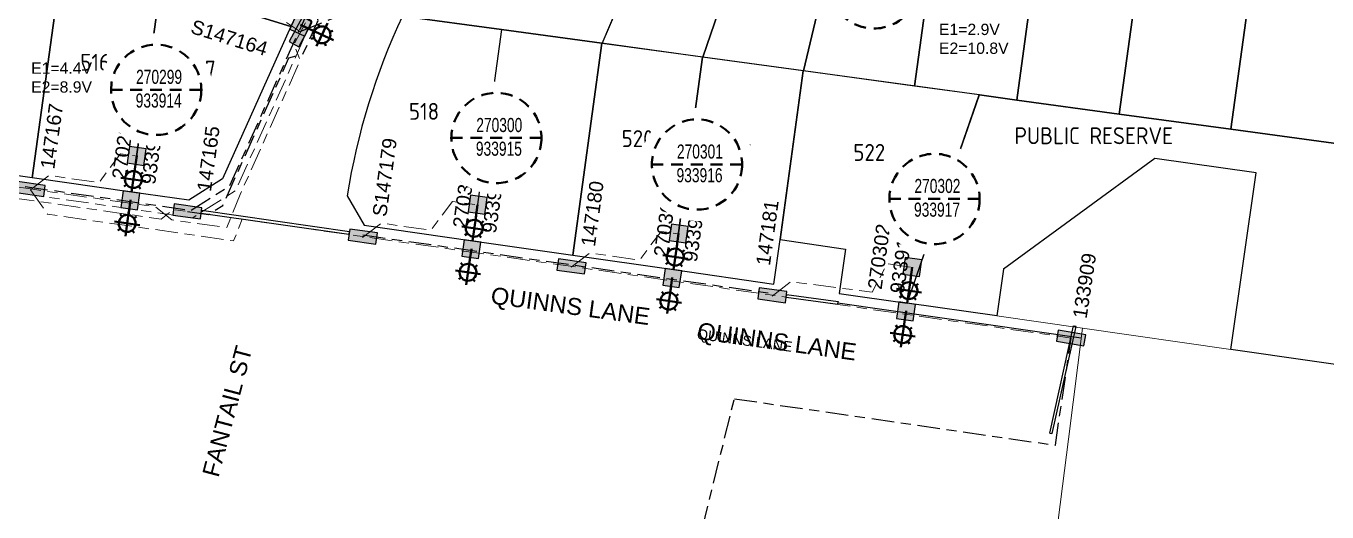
# Model space of a CAD drawing. Header units: metres. Extents: x 281818 to 283900, y 6133059 to 6135046.
# Drawn here: x 282135.1 to 282365.8, y 6134278.4 to 6134364.5 of the extents above; entities that cross this region are included whole.
import ezdxf
from ezdxf.enums import TextEntityAlignment as Align

# ---------------------------------------------------------------- set-up
doc = ezdxf.new("R2010")
doc.units = ezdxf.units.M
doc.linetypes.add('Cable Exist UG', pattern=[8.2, 4, -1.2, 1.8, -1.2])
doc.linetypes.add('Dash', pattern=[5, 3, -2])
doc.layers.get('0').update_dxf_attribs({"color": 6})
for name, color, linetype in [('_User Stage 5 Columns', 255, 'Continuous'), ('_User Stage 5 HV', 255, 'Continuous'), ('_User Stage 5 Lanterns', 255, 'Continuous'), ('_User Stage 5 LV', 255, 'Continuous'), ('_User Stage 5 Pillars', 7, 'Continuous'), ('_User Stage 5 Site Plan', 255, 'Continuous'), ('_User Stage 5 Trench', 255, 'Continuous'), ('_User Stage 6 Site Plan', 7, 'Continuous'), ('_User Stage 7 LV', 255, 'Continuous'), ('_User Stage 7 Site Plan', 7, 'Continuous'), ('_User VD', 7, 'Continuous'), ('Duct_SP_EXT', 7, 'Continuous'), ('Mains_LV_EXT', 7, 'Continuous'), ('Notes', 7, 'Continuous'), ('Notes_LV_MISC', 7, 'Continuous'), ('Notes_SP_MISC', 7, 'Continuous'), ('SupportsUG_SP_LV_EXT', 7, 'Continuous')]:
    doc.layers.add(name, color=color, linetype=linetype)
doc.layers.add('Cadastre Land Parcels_SP_EXT', color=9, linetype='Continuous', lineweight=5)
doc.layers.add('Cadastre Roads_SP_EXT', color=9, linetype='Continuous', lineweight=5)
doc.styles.add('COLUMN_LABEL', font='arial.ttf')
doc.styles.add('iecARIAL', font='arial.ttf', dxfattribs={"height": 2})
doc.styles.add('LotNum', font='isocp.shx', dxfattribs={"height": 1.8})
doc.styles.add('POLE_LABEL', font='arial.ttf')
doc.styles.get("Standard").update_dxf_attribs({"font": 'arial.ttf'})
doc.linetypes.add('Cable New UG', pattern='A,7,-0.25,["x",Standard,S=2,R=0,X=0.2,Y=-0.8],-2.1', length=9.35)

# ---------------------------------------------------------------- blocks, each defined once
blk = doc.blocks.new('PILLAR_EXT')
blk.add_hatch(color=256).paths.add_polyline_path([(-2.475, 0.99), (-2.475, -0.99), (2.475, -0.99), (2.475, 0.99)])
blk.add_lwpolyline([(-2.475, -0.99), (2.475, -0.99), (2.475, 0.99), (-2.475, 0.99)], close=True)
at = {"style": 'iecARIAL', "flags": 8}
blk.add_attdef('ASSET_NUM', (1.5, 3.5), '', height=2.5, dxfattribs=at)
for tag, p, flags in [('OWNED_BY', (0, -0.2), 9), ('STATE', (0, -0.4), 9), ('SUPPORT_TYPE', (0, -0.6), 9), ('STREETNAME', (0, -1.8), 9), ('SUBURB', (0, -2), 1), ('USAGE', (0, -0.8), 9), ('LEGEND', (0, -1), 9), ('LOCATION', (0, -1.2), 9), ('NOTES', (0, -1.4), 9), ('PARENT', (0, -1.6), 9)]:
    blk.add_attdef(tag, p, '', height=0.2, dxfattribs=dict(flags=flags))
blk = doc.blocks.new('*U127')
blk.add_hatch(color=256).paths.add_polyline_path([(-2.475, 3), (-2.475, 1.02), (2.475, 1.02), (2.475, 3)])
blk.add_lwpolyline([(-2.475, 1.02), (2.475, 1.02), (2.475, 3), (-2.475, 3)], close=True)
at = {"style": 'iecARIAL', "flags": 8}
blk.add_attdef('ASSET_NUM', (1.5, 3.5), '', height=2.5, dxfattribs=at)
for tag, p, flags in [('OWNED_BY', (0, -0.2), 9), ('STATE', (0, -0.4), 9), ('SUPPORT_TYPE', (0, -0.6), 9), ('STREETNAME', (0, -1.8), 9), ('SUBURB', (0, -2), 1), ('USAGE', (0, -0.8), 9), ('LEGEND', (0, -1), 9), ('LOCATION', (0, -1.2), 9), ('NOTES', (0, -1.4), 9), ('PARENT', (0, -1.6), 9)]:
    blk.add_attdef(tag, p, '', height=0.2, dxfattribs=dict(flags=flags))
blk = doc.blocks.new('COLUMN_EXT')
blk.add_hatch(color=256).paths.add_polyline_path([(-1.49, 1.48), (-1.49, -1.49), (1.48, -1.49), (1.48, 1.48)])
blk.add_lwpolyline([(-1.49, -1.49), (1.48, -1.49), (1.48, 1.48), (-1.49, 1.48)], close=True)
for tag, height, style, flags, p in [('ASSET_NUM', 2.5, 'COLUMN_LABEL', 8, (2, 2)), ('STRUCTURE_PLANT_NUMBER', 0.2, 'POLE_LABEL', 9, (1.81, 0.03)), ('STREET_CODE', 0.2, 'COLUMN_LABEL', 9, (1.81, -0.2))]:
    blk.add_attdef(tag, text='', height=height, dxfattribs=dict(style=style, flags=flags)).set_placement(p, align=Align.MIDDLE_LEFT)
at = {"flags": 1}
blk.add_attdef('Z', (1.81, -2.35), '', height=0.2, dxfattribs=at)
at = {"flags": 9}
for tag, p in [('COLUMN_TYPE', (1.81, -0.4)), ('OWNED_BY', (1.81, -0.6)), ('STATE', (1.81, -0.8)), ('USAGE', (1.81, -1)), ('STREETNAME', (1.81, -1.6)), ('SUBURB', (1.81, -1.8)), ('LEGEND', (1.81, -1.2)), ('LOCATION', (1.81, -1.4)), ('NOTES', (1.81, -2))]:
    blk.add_attdef(tag, text='', height=0.2, dxfattribs=at).set_placement(p, align=Align.MIDDLE_LEFT)
blk = doc.blocks.new('SL_LANTERN_EXT')
at = {"lineweight": 40}
for p, q in [((-1.46, 5.68), (-1.06, 5.28)), ((0, 1.97), (0, 6.47)), ((1.46, 5.68), (1.06, 5.28)), ((-2.25, 4.22), (2.25, 4.22)), ((-1.46, 2.76), (-1.06, 3.16)), ((0, 0), (0, 2.72)), ((1.46, 2.76), (1.06, 3.16))]:
    blk.add_line(p, q, dxfattribs=at)
blk.add_circle((0, 4.22), 1.5, dxfattribs=at)
at = {"style": 'iecARIAL', "flags": 8}
blk.add_attdef('ASSET_NUM', (1.5, 1.5), '', height=2.5, dxfattribs=at)
for tag, p, height, flags in [('OPERATING_VOLTAGE', (0.98, -1.65), 0.2, 9), ('ORIENTATION', (0.98, -1.85), 0.2, 9), ('OWNED_BY', (0.98, -2.05), 0.2, 9), ('STATE', (0.98, -2.25), 0.2, 9), ('CONSTRUCTED_VOLTAGE', (0.98, -0.65), 0.2, 9), ('CONTROL_TYPE', (0.98, -0.85), 0.2, 9), ('LANTERN_PURPOSE', (0.98, -1.05), 0.2, 9), ('LANTERN_TYPE', (0.98, -1.25), 0.2, 9), ('NO_PHASES', (0.98, -1.45), 0.2, 9), ('USAGE', (0.98, -2.45), 0.2, 9), ('LNUMBER', (2.18, -3.25), 2.5, 8), ('CEXIST', (0.98, -2.65), 0.2, 9), ('CNEW', (0.98, -2.85), 0.2, 9), ('CNUMBER', (0.98, -3.05), 0.2, 9), ('CREMOVE', (0.98, -3.25), 0.2, 9), ('CREPLACE', (0.98, -3.45), 0.2, 9), ('LKINGHEIGHT', (0.98, -3.65), 0.2, 9), ('LBRACKET', (0.98, -3.85), 0.2, 9), ('LBRACKETVOCAB', (0.98, -4.05), 0.2, 9), ('LCATEGORY', (0.98, -4.25), 0.2, 9), ('LCHARGE1', (0.98, -4.45), 0.2, 9), ('LCHARGE1PERCENT', (0.98, -4.65), 0.2, 9), ('LCHARGE2', (0.98, -4.85), 0.2, 9), ('LCHARGE2PERCENT', (0.98, -5.05), 0.2, 9), ('LCHARGE3', (0.98, -5.25), 0.2, 9), ('LCHARGE3PERCENT', (0.98, -5.45), 0.2, 9), ('LEXIST', (0.98, -5.65), 0.2, 9), ('LLAMP', (0.98, -5.85), 0.2, 9), ('LLAMPVOCAB', (0.98, -6.05), 0.2, 9), ('LMAST', (0.98, -6.25), 0.2, 9), ('LMASTVOCAB', (0.98, -6.45), 0.2, 9), ('LNEW', (0.98, -6.65), 0.2, 9), ('LANTNUMBER', (0.98, -6.85), 0.2, 9), ('STREETNAME', (0.98, -9.25), 0.2, 9), ('LOUTREACH', (0.98, -7.25), 0.2, 9), ('LOUTREACHVOCAB', (0.98, -7.45), 0.2, 9), ('LRATECODE', (0.98, -7.65), 0.2, 9), ('LREMOVE', (0.98, -7.85), 0.2, 9), ('LREPLACE', (0.98, -8.05), 0.2, 9), ('LTYPE', (0.98, -8.25), 0.2, 9), ('LTYPEVOCAB', (0.98, -8.45), 0.2, 9), ('LEGEND', (0.98, -8.65), 0.2, 9), ('LOCATION', (0.98, -8.85), 0.2, 9), ('NOTES', (0.98, -9.05), 0.2, 9), ('SUBURB', (0.98, -9.45), 0.2, 1)]:
    blk.add_attdef(tag, p, '', height=height, dxfattribs=dict(flags=flags))
blk = doc.blocks.new('SLANTERN_NUM_EXT')
blk.add_wipeout([(-0.31, 10), (-0.94, 9.96), (-1.57, 9.88), (-2.18, 9.76), (-2.79, 9.61), (-3.39, 9.41), (-3.97, 9.18), (-4.54, 8.91), (-5.09, 8.61), (-5.62, 8.27), (-6.13, 7.91), (-6.62, 7.5), (-7.07, 7.07), (-7.5, 6.62), (-7.91, 6.13), (-8.27, 5.62), (-8.61, 5.09), (-8.91, 4.54), (-9.18, 3.97), (-9.41, 3.39), (-9.61, 2.79), (-9.76, 2.18), (-9.88, 1.57), (-9.96, 0.94), (-10, 0.31), (-10, -0.31), (-9.96, -0.94), (-9.88, -1.57), (-9.76, -2.18), (-9.61, -2.79), (-9.41, -3.39), (-9.18, -3.97), (-8.91, -4.54), (-8.61, -5.09), (-8.27, -5.62), (-7.91, -6.13), (-7.5, -6.62), (-7.07, -7.07), (-6.62, -7.5), (-6.13, -7.91), (-5.62, -8.27), (-5.09, -8.61), (-4.54, -8.91), (-3.97, -9.18), (-3.39, -9.41), (-2.79, -9.61), (-2.18, -9.76), (-1.57, -9.88), (-0.94, -9.96), (-0.31, -10), (0.31, -10), (0.94, -9.96), (1.57, -9.88), (2.18, -9.76), (2.79, -9.61), (3.39, -9.41), (3.97, -9.18), (4.54, -8.91), (5.09, -8.61), (5.62, -8.27), (6.13, -7.91), (6.62, -7.5), (7.07, -7.07), (7.5, -6.62), (7.91, -6.13), (8.27, -5.62), (8.61, -5.09), (8.91, -4.54), (9.18, -3.97), (9.41, -3.39), (9.61, -2.79), (9.76, -2.18), (9.88, -1.57), (9.96, -0.94), (10, -0.31), (10, 0.31), (9.96, 0.94), (9.88, 1.57), (9.76, 2.18), (9.61, 2.79), (9.41, 3.39), (9.18, 3.97), (8.91, 4.54), (8.61, 5.09), (8.27, 5.62), (7.91, 6.13), (7.5, 6.62), (7.07, 7.07), (6.62, 7.5), (6.13, 7.91), (5.62, 8.27), (5.09, 8.61), (4.54, 8.91), (3.97, 9.18), (3.39, 9.41), (2.79, 9.61), (2.18, 9.76), (1.57, 9.88), (0.94, 9.96), (0.31, 10)])
at = {"linetype": 'Dash', "lineweight": 40, "ltscale": 0.7}
blk.add_line((8, 0), (-8, 0), dxfattribs=at)
blk.add_circle((0, 0), 8, dxfattribs=at)
at = {"lineweight": 40, "width": 0.7}
for tag, p in [('SNUMBER', (0.51, 1.05)), ('CNUMBER', (0.44, -3.15))]:
    blk.add_attdef(tag, text='', height=2.5, dxfattribs=at).set_placement(p, align=Align.CENTER)
at = {"lineweight": 40, "flags": 1}
blk.add_attdef('Z', (0, 0), '', height=0.2, dxfattribs=at)

msp = doc.modelspace()

# ---------------------------------------------------------------- linework, layer by layer
at = {"layer": '_User Stage 5 HV', "linetype": 'Cable Exist UG', "lineweight": 0, "flags": 128}
msp.add_lwpolyline([(281939.28, 6134362.76), (282164.63, 6134330.5), (282172.26, 6134335.36), (282184.74, 6134363.2, -0.020448), (282190.53, 6134374.73, -0.020448)], format="xyb", dxfattribs=at)
at = {"layer": '_User Stage 5 LV', "linetype": 'Cable Exist UG', "lineweight": 0, "flags": 128}
msp.add_lwpolyline([(282266.18, 6134454.23), (282263.46, 6134454.09), (282260.42, 6134450.32), (282254.01, 6134442.43), (282245.79, 6134432.32), (282233.8, 6134417.59), (282233.8, 6134414.37), (282230.68, 6134410.53), (282227.49, 6134409.84), (282213.16, 6134392.21, 0.027723), (282205.34, 6134381.14), (282198.4, 6134385.73, 0.006971), (282197.17, 6134383.87), (282197.17, 6134383.87), (282190.24, 6134372.11), (282190.24, 6134372.11), (282190.24, 6134372.11, 0.012019), (282187.41, 6134366.6), (282184.94, 6134365.67), (282182.59, 6134361.31), (282183.68, 6134358.39), (282173.05, 6134334.67), (282170.67, 6134328.77), (282160.95, 6134330.14), (282157.98, 6134332.46), (282135.9, 6134335.62), (282105.54, 6134339.97), (282103.48, 6134338.24), (282097.52, 6134339.1), (282095.29, 6134341.44), (282065.41, 6134345.71)], format="xyb", dxfattribs=at)
at = {"layer": '_User Stage 5 LV', "linetype": 'Cable Exist UG', "flags": 128}
msp.add_lwpolyline([(282163.68, 6134331.64), (282167.44, 6134331.1), (282169.98, 6134332.72), (282181.7, 6134358.86), (282184.18, 6134359.51), (282185.65, 6134362.79, -0.005685), (282186.87, 6134365.46), (282186.19, 6134368.61, -0.008521), (282188.72, 6134373.52), (282188.72, 6134373.52, -0.010689), (282195.45, 6134384.89), (282195.45, 6134384.89, -0.00667), (282197.85, 6134388.49), (282208.08, 6134381.72, -0.023641), (282214.72, 6134390.96), (282229.04, 6134408.56), (282228.96, 6134411.64), (282232.37, 6134415.83), (282235.4, 6134416.38), (282247.34, 6134431.06), (282255.56, 6134441.17), (282261.97, 6134449.06), (282263.67, 6134451.17), (282267.18, 6134450.67), (282269.71, 6134453.53), (282281.99, 6134444.83), (282273.19, 6134432.41), (282288.53, 6134421.54), (282295.47, 6134431.34), (282292.21, 6134433.65)], format="xyb", dxfattribs=at)
at = {"layer": '_User Stage 5 LV', "linetype": 'Cable Exist UG', "lineweight": 0, "flags": 128}
for points in [[(282177.71, 6134370.68), (282176.68, 6134368.16), (282183.77, 6134363.49)], [(281923.86, 6134365.98), (281959.49, 6134360.87), (282007.58, 6134353.99), (282015.43, 6134353.03), (282059.96, 6134346.49), (282061.83, 6134344.21), (282065.13, 6134343.73), (282095.15, 6134339.44), (282098.21, 6134341), (282103.11, 6134340.32), (282105.48, 6134337.96), (282135.61, 6134333.64), (282159.04, 6134330.29), (282161.23, 6134331.98), (282163.68, 6134331.64)], [(282135.88, 6134335.5), (282139.2, 6134338.03), (282147.98, 6134336.75), (282151.8, 6134341.85), (282154.9, 6134341.41)], [(282135.88, 6134335.5), (282138.9, 6134331.15), (282171.89, 6134326.43), (282173.42, 6134330.25), (282193.82, 6134327.33), (282236.05, 6134321.29), (282320.4, 6134309.21)], [(282194.76, 6134327.05), (282198.08, 6134329.58), (282206.85, 6134328.3), (282210.67, 6134333.4), (282215.15, 6134332.83)], [(282231.76, 6134321.76), (282235.07, 6134324.29), (282243.85, 6134323.01), (282247.67, 6134328.11), (282250.78, 6134327.66)], [(282267.39, 6134316.65), (282270.71, 6134319.19), (282285.12, 6134317.33), (282287.77, 6134322.37), (282292.23, 6134321.73)]]:
    msp.add_lwpolyline(points, dxfattribs=at)
at = {"layer": '_User Stage 5 Site Plan'}
for points in [[(282118.56, 6134340.13), (282123.64, 6134377.34), (282138.31, 6134375.36), (282141.28, 6134374.95), (282136.18, 6134337.6), (282118.56, 6134340.13)], [(282136.18, 6134337.6), (282141.28, 6134374.95), (282153.25, 6134373.34), (282158.89, 6134371.59), (282153.8, 6134335.08), (282136.18, 6134337.6)], [(282153.8, 6134335.08), (282158.89, 6134371.59), (282182, 6134364.43), (282169.89, 6134337.4), (282163.96, 6134333.63), (282153.8, 6134335.08)], [(282232.06, 6134323.88), (282237.19, 6134361.44), (282219.36, 6134363.88), (282214.24, 6134326.43), (282232.06, 6134323.88)], [(282249.87, 6134321.33), (282255.03, 6134359.01), (282237.19, 6134361.44), (282232.06, 6134323.88), (282249.87, 6134321.33)], [(282267.69, 6134318.78), (282268.78, 6134326.66), (282272.86, 6134356.57), (282255.03, 6134359.01), (282249.87, 6134321.33), (282267.69, 6134318.78)], [(282291.33, 6134315.39), (282304.1, 6134352.3), (282272.86, 6134356.57), (282268.78, 6134326.66), (282280.37, 6134324.94), (282279.27, 6134317.12), (282291.33, 6134315.39)]]:
    msp.add_lwpolyline(points, dxfattribs=at)
msp.add_lwpolyline([(282219.36, 6134363.88), (282201.82, 6134366.27, 0.069996), (282192.02, 6134334.43), (282195.06, 6134329.18), (282214.24, 6134326.43)], format="xyb", dxfattribs=at)
at = {"layer": '_User Stage 5 Trench'}
for p, q in [((282166.14, 6134331.36), (282166.18, 6134331.6)), ((282166.14, 6134331.36), (282192.34, 6134327.6)), ((282166.21, 6134331.84), (282166.18, 6134331.6)), ((282166.21, 6134331.84), (282192.41, 6134328.07)), ((282192.34, 6134327.6), (282192.37, 6134327.84)), ((282192.41, 6134328.07), (282192.37, 6134327.84)), ((282269.87, 6134316.45), (282269.9, 6134316.69)), ((282269.87, 6134316.45), (282279, 6134315.2)), ((282269.93, 6134316.92), (282269.9, 6134316.69)), ((282269.93, 6134316.92), (282279.06, 6134315.68)), ((282279, 6134315.2), (282279.03, 6134315.44)), ((282279.06, 6134315.68), (282279.03, 6134315.44))]:
    msp.add_line(p, q, dxfattribs=at)
at = {"layer": '_User Stage 5 Trench', "linetype": 'Cable Exist UG'}
msp.add_lwpolyline([(281923.9, 6134366.27), (282164.34, 6134331.86), (282171.23, 6134336.24), (282183.55, 6134363.74, -0.044982), (282197.6, 6134388.61, -0.044982)], format="xyb", dxfattribs=at)
msp.add_lwpolyline([(282194.82, 6134327.49), (282267.45, 6134317.09)], dxfattribs=at)
at = {"layer": '_User Stage 5 Trench', "flags": 128}
msp.add_lwpolyline([(282279.03, 6134315.44), (282322.17, 6134309.26)], dxfattribs=at)
at = {"layer": '_User Stage 6 Site Plan'}
for points in [[(282267.63, 6134395.56), (282255.07, 6134359), (282237.24, 6134361.43), (282242.24, 6134373.13), (282254.4, 6134401.62, 0.036419), (282267.63, 6134395.56, 2.086275)], [(282281.25, 6134391.57), (282272.91, 6134356.56), (282255.08, 6134359), (282267.63, 6134395.56, 0.035533), (282281.25, 6134391.57, 103.064882)]]:
    msp.add_lwpolyline(points, format="xyb", dxfattribs=at)
msp.add_lwpolyline([(282297.44, 6134389.04), (282292.64, 6134353.87), (282272.91, 6134356.56), (282281.25, 6134391.57, 0.019692), (282289, 6134390.19)], format="xyb", close=True, dxfattribs=at)
at = {"layer": '_User Stage 6 Site Plan', "flags": 128}
msp.add_lwpolyline([(282242.23, 6134373.12), (282216.33, 6134389.64), (282216.33, 6134389.64, 0.056188), (282201.82, 6134366.27), (282201.82, 6134366.27), (282219.36, 6134363.88), (282237.19, 6134361.44), (282237.24, 6134361.43)], format="xyb", close=True, dxfattribs=at)
at = {"layer": '_User Stage 6 Site Plan'}
for points in [[(282297.44, 6134389.04), (282315.58, 6134386.56), (282310.78, 6134351.39), (282304.15, 6134352.3), (282292.64, 6134353.87)], [(282333.73, 6134384.09), (282328.92, 6134348.91), (282310.78, 6134351.39), (282315.58, 6134386.56)], [(282348.74, 6134346.21), (282328.92, 6134348.91), (282333.73, 6134384.09), (282353.54, 6134381.38)], [(282348.74, 6134346.21), (282353.54, 6134381.38), (282407.46, 6134374.01), (282402.44, 6134338.87)]]:
    msp.add_lwpolyline(points, close=True, dxfattribs=at)
msp.add_lwpolyline([(282407.46, 6134374.01), (282446.32, 6134368.71), (282435.25, 6134294.79), (282348.72, 6134307.18), (282353.18, 6134338.51), (282335.23, 6134341.01), (282308.42, 6134321.44), (282307.23, 6134313.12), (282291.32, 6134315.39), (282304.15, 6134352.3), (282310.78, 6134351.39), (282328.92, 6134348.91), (282348.74, 6134346.21), (282402.44, 6134338.87), (282407.46, 6134374.01)], dxfattribs=at)
at = {"layer": '_User Stage 7 LV', "color": 7, "linetype": 'Cable Exist UG', "flags": 128}
msp.add_lwpolyline([(282183.83, 6134363.59), (282189.68, 6134365.93), (282203.17, 6134390.33), (282202.47, 6134395.51, 0.124891), (282158.4, 6134412.07), (282151.75, 6134412.98), (282146.77, 6134411.65)], format="xyb", dxfattribs=at)
at = {"layer": '_User Stage 7 Site Plan'}
msp.add_lwpolyline([(282155.63, 6134390.7), (282190.28, 6134380.26, 0.029059), (282182.05, 6134364.42), (282158.93, 6134371.58), (282153.3, 6134373.33), (282155.63, 6134390.7)], format="xyb", dxfattribs=at)
at = {"layer": 'Cadastre Land Parcels_SP_EXT', "linetype": 'Continuous'}
msp.add_lwpolyline([(283081.09, 6134971.02), (282655.31, 6135030.97), (282548.4, 6135046.02), (282527.82, 6134917.66), (282505.46, 6134773.87), (282494.82, 6134698.41), (282492.01, 6134678.54), (282479.81, 6134592.2), (282435.25, 6134294.79), (282348.72, 6134307.18), (282322.41, 6134310.94), (282319.91, 6134291.28), (282277.09, 6133955.6)], dxfattribs=at)
msp.add_lwpolyline([(282353.18, 6134338.51), (282335.23, 6134341.01), (282308.42, 6134321.44), (282307.23, 6134313.12), (282322.41, 6134310.94), (282348.72, 6134307.18), (282353.18, 6134338.51)], close=True, dxfattribs=at)
at = {"layer": 'Duct_SP_EXT'}
for p, q in [((282316.6, 6134292.36), (282320.79, 6134311.34)), ((282317.06, 6134292.26), (282321.26, 6134311.24)), ((282320.79, 6134311.34), (282321.02, 6134311.29)), ((282321.26, 6134311.24), (282321.02, 6134311.29)), ((282316.6, 6134292.36), (282316.83, 6134292.31)), ((282317.06, 6134292.26), (282316.83, 6134292.31))]:
    msp.add_line(p, q, dxfattribs=at)
at = {"layer": 'Mains_LV_EXT', "linetype": 'Cable Exist UG'}
msp.add_lwpolyline([(282232.27, 6134259.94), (282232.95, 6134257.92), (282232.95, 6134257.92), (282250.92, 6134255.24), (282251.69, 6134258.6), (282251.11, 6134259.6), (282260.68, 6134298.45), (282260.68, 6134298.45), (282317.6, 6134290.22), (282320.39, 6134309.21)], dxfattribs=at)

# ---------------------------------------------------------------- block references
at = {"layer": '_User Stage 5 Columns'}
ref = msp.add_blockref('COLUMN_EXT', (282183.8, 6134364.7), dxfattribs=dict(at, rotation=65.00084930578592))
ref.add_attrib('ASSET_NUM', '933908', dxfattribs={"layer": '0', "height": 2.5, "rotation": 342.786, "style": 'COLUMN_LABEL'}).set_placement((282169.07, 6134371.23), align=Align.MIDDLE_LEFT)
ref = msp.add_blockref('COLUMN_EXT', (282153.59, 6134333.61), dxfattribs=dict(at, rotation=351.8539999999999))
ref.add_attrib('ASSET_NUM', '933914', dxfattribs={"layer": '0', "height": 2.5, "rotation": 82.223, "style": 'COLUMN_LABEL'}).set_placement((282156.72, 6134336.47), align=Align.MIDDLE_LEFT)
ref = msp.add_blockref('COLUMN_EXT', (282214.03, 6134324.96), dxfattribs=dict(at, rotation=351.8539999999999))
ref.add_attrib('ASSET_NUM', '933915', dxfattribs={"layer": '0', "height": 2.5, "rotation": 82.223, "style": 'COLUMN_LABEL'}).set_placement((282217.16, 6134327.82), align=Align.MIDDLE_LEFT)
ref = msp.add_blockref('COLUMN_EXT', (282249.66, 6134319.86), dxfattribs=dict(at, rotation=351.8539999999999))
ref.add_attrib('ASSET_NUM', '933916', dxfattribs={"layer": '0', "height": 2.5, "rotation": 82.223, "style": 'COLUMN_LABEL'}).set_placement((282252.79, 6134322.72), align=Align.MIDDLE_LEFT)
ref = msp.add_blockref('COLUMN_EXT', (282291.11, 6134313.92), dxfattribs=dict(at, rotation=351.8539999999999))
ref.add_attrib('ASSET_NUM', '933917', dxfattribs={"layer": '0', "height": 2.5, "rotation": 82.223, "style": 'COLUMN_LABEL'}).set_placement((282289.49, 6134317.15), align=Align.MIDDLE_LEFT)
at = {"layer": '_User Stage 5 Lanterns'}
ref = msp.add_blockref('SL_LANTERN_EXT', (282183.73, 6134364.73), dxfattribs=dict(at, rotation=245.0035602850427))
ref.add_attrib('ASSET_NUM', '270293', (282170.57, 6134373.88), dxfattribs={"layer": '0', "height": 2.5, "rotation": 342.786, "style": 'iecARIAL'})
ref = msp.add_blockref('SL_LANTERN_EXT', (282153.6, 6134333.69), dxfattribs=dict(at, rotation=171.8567109792567))
ref.add_attrib('ASSET_NUM', '270299', (282152.76, 6134337.23), dxfattribs={"layer": '0', "height": 2.5, "rotation": 82.223, "style": 'iecARIAL'})
ref = msp.add_blockref('SL_LANTERN_EXT', (282214.04, 6134325.03), dxfattribs=dict(at, rotation=171.8567109792567))
ref.add_attrib('ASSET_NUM', '270300', (282213.2, 6134328.58), dxfattribs={"layer": '0', "height": 2.5, "rotation": 82.223, "style": 'iecARIAL'})
ref = msp.add_blockref('SL_LANTERN_EXT', (282249.67, 6134319.93), dxfattribs=dict(at, rotation=171.8567109792567))
ref.add_attrib('ASSET_NUM', '270301', (282248.83, 6134323.48), dxfattribs={"layer": '0', "height": 2.5, "rotation": 82.223, "style": 'iecARIAL'})
ref = msp.add_blockref('SL_LANTERN_EXT', (282291.12, 6134314), dxfattribs=dict(at, rotation=171.8567109792567))
ref.add_attrib('ASSET_NUM', '270302', (282286.78, 6134317.7), dxfattribs={"layer": '0', "height": 2.5, "rotation": 82.223, "style": 'iecARIAL'})
at = {"layer": '_User Stage 5 LV'}
ref = msp.add_blockref('SL_LANTERN_EXT', (282154.71, 6134341.48), dxfattribs=dict(at, rotation=171.857))
ref.add_attrib('ASSET_NUM', '270299', (282155.98, 6134345.2), dxfattribs={"layer": '0', "height": 2.5, "rotation": 82.2233, "style": 'iecARIAL'})
ref = msp.add_blockref('COLUMN_EXT', (282154.7, 6134341.49), dxfattribs=dict(at, rotation=171.854))
ref.add_attrib('ASSET_NUM', '933914', dxfattribs={"layer": '0', "height": 2.5, "rotation": 82.223, "style": 'COLUMN_LABEL'}).set_placement((282158.85, 6134344.43), align=Align.MIDDLE_LEFT)
ref = msp.add_blockref('SL_LANTERN_EXT', (282215.15, 6134332.83), dxfattribs=dict(at, rotation=171.857))
ref.add_attrib('ASSET_NUM', '270300', (282216.42, 6134336.55), dxfattribs={"layer": '0', "height": 2.5, "rotation": 82.2233, "style": 'iecARIAL'})
ref = msp.add_blockref('COLUMN_EXT', (282215.15, 6134332.83), dxfattribs=dict(at, rotation=171.854))
ref.add_attrib('ASSET_NUM', '933915', dxfattribs={"layer": '0', "height": 2.5, "rotation": 82.223, "style": 'COLUMN_LABEL'}).set_placement((282219.29, 6134335.78), align=Align.MIDDLE_LEFT)
ref = msp.add_blockref('SL_LANTERN_EXT', (282250.79, 6134327.73), dxfattribs=dict(at, rotation=171.857))
ref.add_attrib('ASSET_NUM', '270301', (282252.06, 6134331.45), dxfattribs={"layer": '0', "height": 2.5, "rotation": 82.2233, "style": 'iecARIAL'})
ref = msp.add_blockref('COLUMN_EXT', (282250.78, 6134327.73), dxfattribs=dict(at, rotation=171.854))
ref.add_attrib('ASSET_NUM', '933916', dxfattribs={"layer": '0', "height": 2.5, "rotation": 82.223, "style": 'COLUMN_LABEL'}).set_placement((282254.93, 6134330.68), align=Align.MIDDLE_LEFT)
ref = msp.add_blockref('SL_LANTERN_EXT', (282292.23, 6134321.78), dxfattribs=dict(at, rotation=171.857))
ref.add_attrib('ASSET_NUM', '270302', (282293.5, 6134325.5), dxfattribs={"layer": '0', "height": 2.5, "rotation": 82.2233, "style": 'iecARIAL'})
ref = msp.add_blockref('COLUMN_EXT', (282292.23, 6134321.78), dxfattribs=dict(at, rotation=171.854))
ref.add_attrib('ASSET_NUM', '933917', dxfattribs={"layer": '0', "height": 2.5, "rotation": 82.223, "style": 'COLUMN_LABEL'}).set_placement((282296.37, 6134324.73), align=Align.MIDDLE_LEFT)
at = {"layer": '_User Stage 5 Pillars'}
ref = msp.add_blockref('*U127', (282136.18, 6134337.6), dxfattribs=dict(at, rotation=172.0141864516013))
ref.add_attrib('ASSET_NUM', '147167', (282140.08, 6134339.03), dxfattribs={"layer": '0', "height": 2.5, "rotation": 82.223, "style": 'iecARIAL'})
ref = msp.add_blockref('*U127', (282163.96, 6134333.63), dxfattribs=dict(at, rotation=172.0141864516013))
ref.add_attrib('ASSET_NUM', '147165', (282167.86, 6134335.05), dxfattribs={"layer": '0', "height": 2.5, "rotation": 82.223, "style": 'iecARIAL'})
ref = msp.add_blockref('*U127', (282195.06, 6134329.18), dxfattribs=dict(at, rotation=172.0141864516013))
ref.add_attrib('ASSET_NUM', 'S147179', (282198.96, 6134330.6), dxfattribs={"layer": '0', "height": 2.5, "rotation": 82.223, "style": 'iecARIAL'})
ref = msp.add_blockref('*U127', (282232.06, 6134323.88), dxfattribs=dict(at, rotation=172.0141864516013))
ref.add_attrib('ASSET_NUM', '147180', (282235.95, 6134325.3), dxfattribs={"layer": '0', "height": 2.5, "rotation": 82.223, "style": 'iecARIAL'})
ref = msp.add_blockref('*U127', (282267.69, 6134318.78), dxfattribs=dict(at, rotation=172.0141864516013))
ref.add_attrib('ASSET_NUM', '147181', (282266.98, 6134321.93), dxfattribs={"layer": '0', "height": 2.5, "rotation": 82.223, "style": 'iecARIAL'})
at = {"layer": 'SupportsUG_SP_LV_EXT'}
ref = msp.add_blockref('PILLAR_EXT', (282320.39, 6134309.21), dxfattribs=dict(at, rotation=350.7236080302999))
ref.add_attrib('ASSET_NUM', '133909', dxfattribs={"layer": '0', "height": 2.5, "rotation": 81.4387, "style": 'iecARIAL'}).set_placement((282321.89, 6134312.71), align=Align.MIDDLE_LEFT)

# ---------------------------------------------------------------- texts
at = {"layer": '_User Stage 5 Site Plan', "style": 'LotNum'}
for s, p in [('516', (282144.7, 6134356.57)), ('517', (282163.51, 6134355.37)), ('518', (282202.98, 6134347.88)), ('519', (282222.85, 6134345.52)), ('520', (282240.69, 6134343.05)), ('521', (282258.76, 6134340.61)), ('522', (282281.78, 6134340.6))]:
    msp.add_text(s, height=3, dxfattribs=at).set_placement(p)
at = {"layer": '_User Stage 6 Site Plan', "insert": (282310.35, 6134346.56), "char_height": 3, "width": 28.8, "attachment_point": 1, "style": 'LotNum'}
msp.add_mtext('PUBLIC RESERVE', dxfattribs=at)
at = {"layer": '_User VD', "linetype": 'Cable New UG', "lineweight": 0}
note = msp.add_mtext_dynamic_manual_height_columns('VD2=3.3V\\PE1=2.9V\\PE2=10.8V\\P', width=18.4157, gutter_width=10, heights=[10.27, 0], dxfattribs=dict(at, insert=(282296.96, 6134368.24), char_height=2, attachment_point=1, style='iecARIAL'))
at = {"layer": 'Cadastre Roads_SP_EXT'}
msp.add_text('QUINNS LANE', height=1.8, rotation=352.2189, dxfattribs=at).set_placement((282253.95, 6134309.05))
at = {"layer": 'Notes'}
for s, rotation, p in [('QUINNS LANE', 352.2189, (282217.34, 6134315.33)), ('FANTAIL ST', 75.2596, (282169.18, 6134284.36))]:
    msp.add_text(s, height=3, rotation=rotation, dxfattribs=at).set_placement(p)
at = {"layer": 'Notes_LV_MISC', "linetype": 'Cable New UG', "lineweight": 0, "insert": (282135.98, 6134358.04), "char_height": 2, "attachment_point": 1, "style": 'iecARIAL'}
msp.add_mtext_dynamic_manual_height_columns('E1=4.4V\\PE2=8.9V', width=18.4157, gutter_width=10, heights=[10.27], dxfattribs=at)
at = {"layer": 'Notes_SP_MISC'}
msp.add_text('QUINNS LANE', height=3, rotation=352.2189, dxfattribs=at).set_placement((282253.95, 6134309.05))

# ---------------------------------------------------------------- next in the draw order: block references
at = {"layer": 'Notes_LV_MISC'}
for p, values in [((282285.42, 6134372.06), {'SNUMBER': '274215', 'CNUMBER': '940504'}), ((282158.16, 6134353.2), {'SNUMBER': '270299', 'CNUMBER': '933914'}), ((282218.48, 6134344.66), {'SNUMBER': '270300', 'CNUMBER': '933915'}), ((282254.06, 6134339.96), {'SNUMBER': '270301', 'CNUMBER': '933916'}), ((282296.17, 6134333.86), {'SNUMBER': '270302', 'CNUMBER': '933917'})]:
    msp.add_blockref('SLANTERN_NUM_EXT', p, dxfattribs=at).add_auto_attribs(values)

# ---------------------------------------------------------------- next in the draw order: block references
at = {"layer": '_User Stage 5 Pillars'}
ref = msp.add_blockref('*U127', (282182, 6134364.43), dxfattribs=dict(at, rotation=241.6482920174547))
ref.add_attrib('ASSET_NUM', 'S147164', (282164.08, 6134363.31), dxfattribs={"layer": '0', "height": 2.5, "rotation": 342.786, "style": 'iecARIAL'})

doc.saveas('drawing.dxf')
